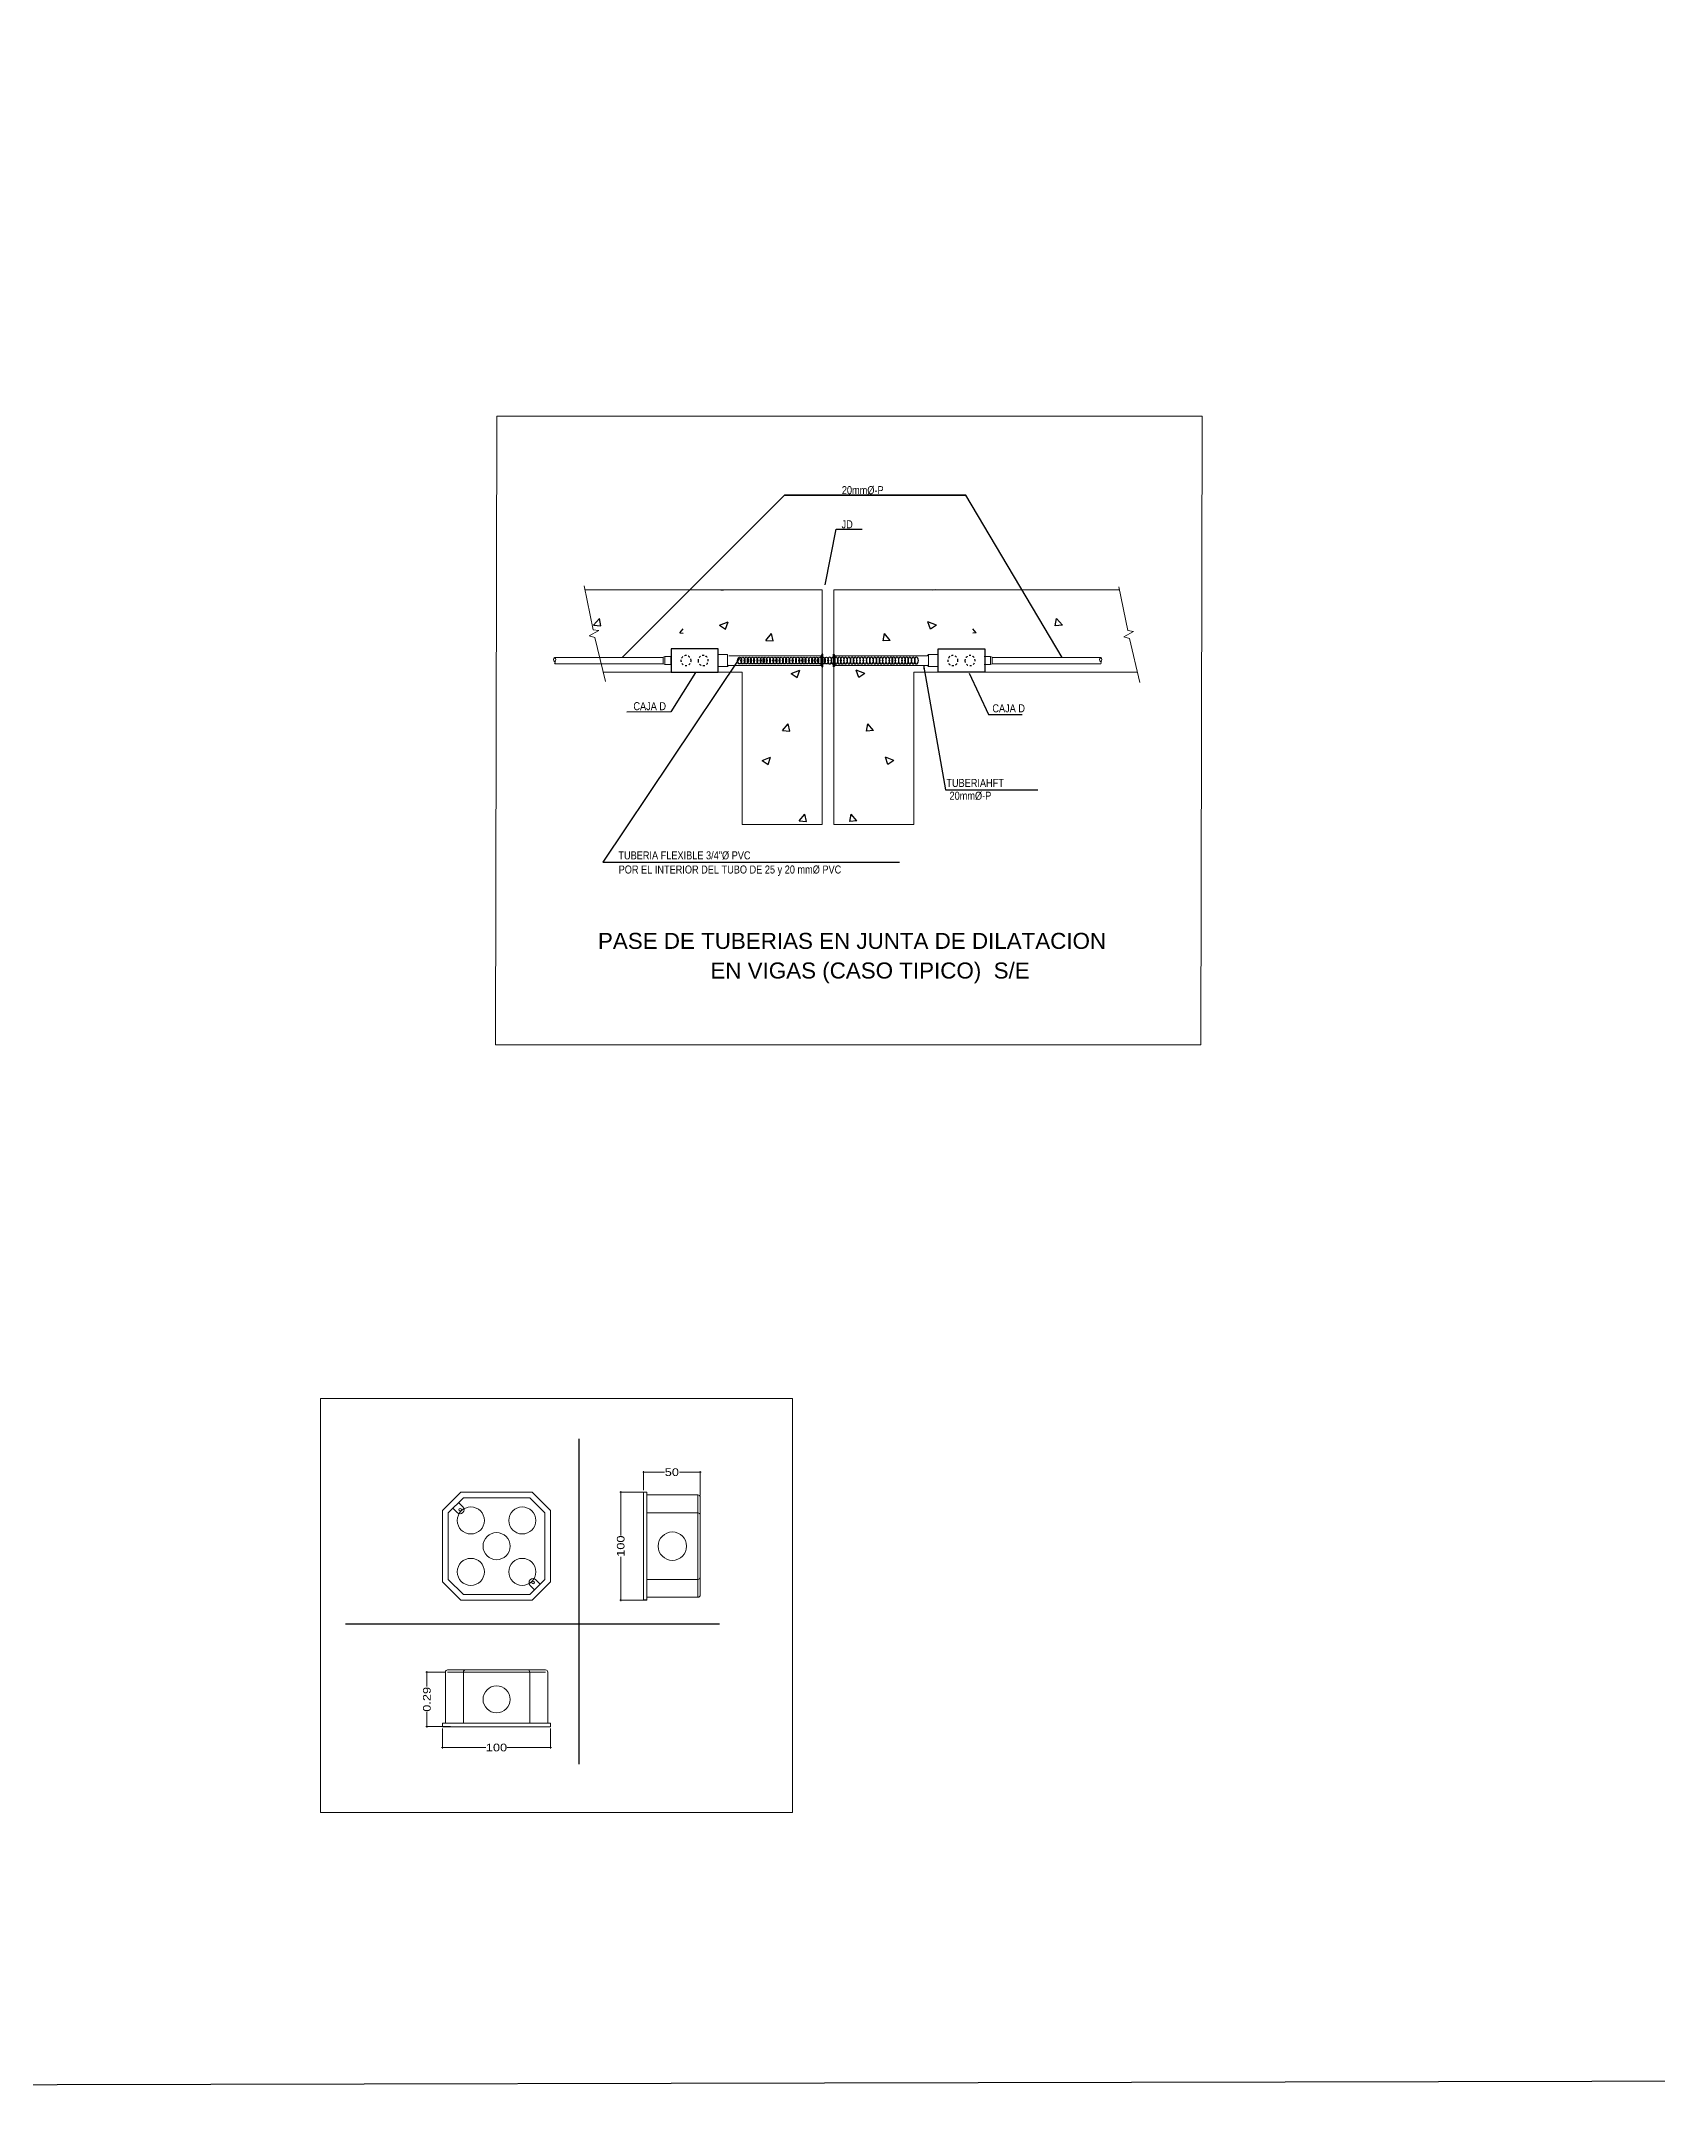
# Model space of a CAD drawing. Header units: inches. Extents: x 1693 to 10990, y 1878 to 5055.
# Drawn here: x 10609.5 to 10694.3, y 3900.1 to 4007.6 of the extents above; entities that cross this region are included whole.
import ezdxf
from ezdxf.enums import TextEntityAlignment as Align

# ---------------------------------------------------------------- set-up
doc = ezdxf.new("R2010")
doc.units = ezdxf.units.IN
doc.header["$PDMODE"] = 1
doc.linetypes.add('PHANTOM2', pattern=[1.25, 0.625, -0.125, 0.125, -0.125, 0.125, -0.125])
doc.linetypes.add('Rayas', pattern=[0.211667, 0.105833, -0.105833])
for name, color, linetype, lineweight in [('0-ALIMENTADOR', 1, 'Continuous', 0), ('530', 4, 'PHANTOM2', 0), ('540', 1, 'Continuous', 0), ('900', 3, 'Continuous', 0), ('A- plantilla base', 137, 'Continuous', 20), ('ALAMBRADO', 140, 'Continuous', 40), ('BANCOMEDIDORES', 3, 'Continuous', 0), ('DDTALLE DE CAJAS EXT. ESC 1 5', 135, 'Continuous', 20), ('DDTALLE DE CAJAS INT. ESC 1 5', 40, 'Continuous', 20)]:
    doc.layers.add(name, color=color, linetype=linetype, lineweight=lineweight)
doc.layers.add('CAJA DE ACOMETIDA', color=2, linetype='Continuous')
doc.layers.add('SELLOS', color=3, linetype='Continuous')
doc.styles.add('ARIAL', font='arial.ttf', dxfattribs={"width": 1.2, "height": 0.4})
doc.styles.add('Roman', font='ARIALN.TTF')
doc.styles.get("Standard").update_dxf_attribs({"font": 'arial.ttf'})
doc.dimstyles.new('Copy(2) of ESC-25', dxfattribs={"dimtxt": 0.18, "dimasz": 0.05, "dimexe": 0.05, "dimexo": 0.1, "dimgap": 0.05, "dimtad": 0, "dimtoh": 1, "dimlfac": 0.1, "dimzin": 0, "dimdsep": 46, "dimtxsty": 'ARIAL', "dimblk1": 'OBLIQUE', "dimblk2": 'OBLIQUE', "dimsah": 1, "dimcen": 0.05, "dimdle": 0.05, "dimclrd": 8, "dimclre": 8, "dimclrt": 140, "dimaunit": 1, "dimadec": 0, "dimazin": 0, "dimtfac": 1, "dimtmove": 0, "dimatfit": 3, "dimfxl": 1, "dimtolj": 1, "dimtzin": 0, "dimlwd": 5, "dimlwe": 5, "dimarcsym": 0})
doc.dimstyles.get("Standard").update_dxf_attribs({"dimtxt": 0.18, "dimasz": 0.18, "dimexe": 0.18, "dimexo": 0.0625, "dimgap": 0.09, "dimtad": 0, "dimtih": 1, "dimtoh": 1, "dimdec": 4, "dimzin": 0, "dimdsep": 46, "dimtxsty": 'Standard', "dimcen": 0.09, "dimadec": 0, "dimazin": 0, "dimtfac": 1, "dimtdec": 4, "dimtofl": 0, "dimtmove": 0, "dimatfit": 3, "dimfxl": 1, "dimtolj": 1, "dimtzin": 0, "dimarcsym": 0})
doc.dimstyles.new('STANDARD$7', dxfattribs={"dimtxt": 2.5, "dimasz": 2, "dimexe": 1.25, "dimexo": 0.625, "dimtad": 1, "dimdec": 4, "dimdsep": 46, "dimlunit": 6, "dimtxsty": 'Standard', "dimcen": 2.5, "dimadec": 0, "dimazin": 0, "dimtfac": 1, "dimtdec": 4, "dimtmove": 0, "dimatfit": 3, "dimfxl": 1, "dimtolj": 1, "dimtzin": 0, "dimarcsym": 0})

# ---------------------------------------------------------------- blocks, each defined once
blk = doc.blocks.new('_Oblique')
at = {"color": 0, "linetype": 'ByBlock', "lineweight": -2}
blk.add_line((-0.5, -0.5), (0.5, 0.5), dxfattribs=at)
blk = doc.blocks.new('*D642')
at = {"layer": 'A- plantilla base', "color": 8, "linetype": 'Continuous', "lineweight": 5, "ltscale": 0.1, "transparency": 16777216}
for p, q in [((10630.76, 3922.03), (10629.72, 3922.03)), ((10629.77, 3922.08), (10629.77, 3921.27)), ((10629.77, 3919.12), (10629.77, 3919.92)), ((10631, 3919.17), (10629.72, 3919.17))]:
    blk.add_line(p, q, dxfattribs=at)
at = {"layer": 'Defpoints', "color": 0, "linetype": 'Continuous', "ltscale": 0.1, "transparency": 16777216}
for p in [(10630.86, 3922.03), (10629.77, 3919.17), (10631.1, 3919.17)]:
    blk.add_point(p, dxfattribs=at)
at = {"layer": 'A- plantilla base', "color": 8, "linetype": 'Continuous', "lineweight": 5, "ltscale": 0.1, "transparency": 16777216, "xscale": 0.05, "yscale": 0.05, "zscale": 0.05}
for p, rotation in [((10629.77, 3922.03), 90), ((10629.77, 3919.17), 270)]:
    blk.add_blockref('_Oblique', p, dxfattribs=dict(at, rotation=rotation))
at = {"layer": 'A- plantilla base', "color": 140, "linetype": 'Continuous', "ltscale": 0.1, "transparency": 16777216, "insert": (10629.77, 3920.6), "char_height": 0.4, "attachment_point": 5, "rotation": 90, "style": 'ARIAL'}
blk.add_mtext('\\A1;0.29', dxfattribs=at)
blk = doc.blocks.new('*D643')
at = {"layer": 'A- plantilla base', "color": 8, "linetype": 'Continuous', "lineweight": 5, "ltscale": 0.1, "transparency": 16777216}
for p, q in [((10641.09, 3932.52), (10642.23, 3932.52)), ((10641.14, 3931.57), (10641.14, 3932.57)), ((10644.16, 3932.52), (10643.02, 3932.52)), ((10644.11, 3931.29), (10644.11, 3932.57))]:
    blk.add_line(p, q, dxfattribs=at)
at = {"layer": 'Defpoints', "color": 0, "linetype": 'Continuous', "ltscale": 0.1, "transparency": 16777216}
for p in [(10644.11, 3932.52), (10641.14, 3931.47), (10644.11, 3931.19)]:
    blk.add_point(p, dxfattribs=at)
at = {"layer": 'A- plantilla base', "color": 8, "linetype": 'Continuous', "lineweight": 5, "ltscale": 0.1, "transparency": 16777216, "xscale": 0.05, "yscale": 0.05, "zscale": 0.05, "rotation": 180}
blk.add_blockref('_Oblique', (10641.14, 3932.52), dxfattribs=at)
at = {"layer": 'A- plantilla base', "color": 8, "linetype": 'Continuous', "lineweight": 5, "ltscale": 0.1, "transparency": 16777216, "xscale": 0.05, "yscale": 0.05, "zscale": 0.05}
blk.add_blockref('_Oblique', (10644.11, 3932.52), dxfattribs=at)
at = {"layer": 'A- plantilla base', "color": 140, "linetype": 'Continuous', "ltscale": 0.1, "transparency": 16777216, "insert": (10642.62, 3932.52), "char_height": 0.4, "attachment_point": 5, "style": 'ARIAL'}
blk.add_mtext('\\A1;50', dxfattribs=at)
blk = doc.blocks.new('*D644')
at = {"layer": 'A- plantilla base', "color": 8, "linetype": 'Continuous', "lineweight": 5, "ltscale": 0.1, "transparency": 16777216}
for p, q in [((10641.21, 3931.47), (10639.89, 3931.47)), ((10639.94, 3931.52), (10639.94, 3929.2)), ((10639.94, 3925.76), (10639.94, 3928.08)), ((10641.21, 3925.81), (10639.89, 3925.81))]:
    blk.add_line(p, q, dxfattribs=at)
at = {"layer": 'Defpoints', "color": 0, "linetype": 'Continuous', "ltscale": 0.1, "transparency": 16777216}
for p in [(10641.31, 3931.47), (10639.94, 3925.81), (10641.31, 3925.81)]:
    blk.add_point(p, dxfattribs=at)
at = {"layer": 'A- plantilla base', "color": 8, "linetype": 'Continuous', "lineweight": 5, "ltscale": 0.1, "transparency": 16777216, "xscale": 0.05, "yscale": 0.05, "zscale": 0.05}
for p, rotation in [((10639.94, 3931.47), 90), ((10639.94, 3925.81), 270)]:
    blk.add_blockref('_Oblique', p, dxfattribs=dict(at, rotation=rotation))
at = {"layer": 'A- plantilla base', "color": 140, "linetype": 'Continuous', "ltscale": 0.1, "transparency": 16777216, "insert": (10639.94, 3928.64), "char_height": 0.4, "attachment_point": 5, "rotation": 90, "style": 'ARIAL'}
blk.add_mtext('\\A1;100', dxfattribs=at)
blk = doc.blocks.new('*D645')
at = {"layer": 'A- plantilla base', "color": 8, "linetype": 'Continuous', "lineweight": 5, "ltscale": 0.1, "transparency": 16777216}
for p, q in [((10630.59, 3919.07), (10630.59, 3918.02)), ((10636.26, 3919.07), (10636.26, 3918.02)), ((10630.54, 3918.07), (10632.87, 3918.07)), ((10636.31, 3918.07), (10633.98, 3918.07))]:
    blk.add_line(p, q, dxfattribs=at)
at = {"layer": 'Defpoints', "color": 0, "linetype": 'Continuous', "ltscale": 0.1, "transparency": 16777216}
for p in [(10630.59, 3919.17), (10636.26, 3919.17), (10636.26, 3918.07)]:
    blk.add_point(p, dxfattribs=at)
at = {"layer": 'A- plantilla base', "color": 8, "linetype": 'Continuous', "lineweight": 5, "ltscale": 0.1, "transparency": 16777216, "xscale": 0.05, "yscale": 0.05, "zscale": 0.05, "rotation": 180}
blk.add_blockref('_Oblique', (10630.59, 3918.07), dxfattribs=at)
at = {"layer": 'A- plantilla base', "color": 8, "linetype": 'Continuous', "lineweight": 5, "ltscale": 0.1, "transparency": 16777216, "xscale": 0.05, "yscale": 0.05, "zscale": 0.05}
blk.add_blockref('_Oblique', (10636.26, 3918.07), dxfattribs=at)
at = {"layer": 'A- plantilla base', "color": 140, "linetype": 'Continuous', "ltscale": 0.1, "transparency": 16777216, "insert": (10633.42, 3918.07), "char_height": 0.4, "attachment_point": 5, "style": 'ARIAL'}
blk.add_mtext('\\A1;100', dxfattribs=at)

msp = doc.modelspace()

# ---------------------------------------------------------------- linework, layer by layer
for p, q in [((10637.749, 3934.265), (10637.749, 3917.204)), ((10625.504, 3924.555), (10645.112, 3924.555))]:
    msp.add_line(p, q)
at = {"color": 1}
msp.add_lwpolyline([(10641.306, 3925.805), (10641.127, 3925.805)], dxfattribs=at)
at = {"linetype": 'Rayas', "ltscale": 0.2}
for centre, start, end in [((10643.364, 3975.112), 0, 359.18001), ((10644.263, 3975.112), 180.81999, 180), ((10657.365, 3975.112), 0, 359.18001), ((10658.264, 3975.112), 180.81999, 180)]:
    msp.add_arc(centre, 0.266, start, end, dxfattribs=at)
at = {"layer": '0-ALIMENTADOR', "color": 4}
for points in [[(10633.43, 3987.938), (10670.437, 3987.938), (10670.381, 3954.941), (10633.374, 3954.941)], [(10624.194, 3936.395), (10648.956, 3936.395), (10648.956, 3914.658), (10624.194, 3914.658)]]:
    msp.add_lwpolyline(points, close=True, dxfattribs=at)
at = {"layer": '530', "linetype": 'Continuous'}
for p, q in [((10638.063, 3978.823), (10650.509, 3978.823)), ((10650.509, 3978.823), (10650.509, 3966.515)), ((10651.119, 3978.823), (10651.119, 3966.515)), ((10666.098, 3978.823), (10651.119, 3978.823)), ((10646.31, 3974.497), (10639.018, 3974.497)), ((10646.31, 3974.497), (10646.31, 3966.515)), ((10655.318, 3974.497), (10667.053, 3974.497)), ((10655.318, 3974.497), (10655.318, 3966.515)), ((10646.31, 3966.515), (10650.509, 3966.515)), ((10655.318, 3966.515), (10651.119, 3966.515))]:
    msp.add_line(p, q, dxfattribs=at)
at = {"layer": '540', "linetype": 'Continuous'}
for points in [[(10638.019, 3979.035), (10638.497, 3976.729), (10638.79, 3976.684), (10638.284, 3976.413), (10638.588, 3976.321), (10639.133, 3974.012)], [(10666.064, 3978.987), (10666.542, 3976.682), (10666.835, 3976.637), (10666.329, 3976.366), (10666.633, 3976.273), (10667.178, 3973.965)]]:
    msp.add_lwpolyline(points, dxfattribs=at)
at = {"layer": 'BANCOMEDIDORES', "linetype": 'Continuous'}
for p, q in [((10636.473, 3975.28), (10642.17, 3975.28)), ((10636.473, 3974.944), (10642.17, 3974.944)), ((10642.248, 3975.322), (10642.17, 3975.283)), ((10642.17, 3974.941), (10642.17, 3975.283)), ((10642.248, 3974.902), (10642.17, 3974.941)), ((10642.248, 3974.902), (10642.248, 3975.322)), ((10642.248, 3975.322), (10642.584, 3975.322)), ((10642.248, 3974.902), (10642.584, 3974.902)), ((10645.539, 3975.429), (10645.035, 3975.429)), ((10645.539, 3974.799), (10645.035, 3974.799)), ((10645.539, 3974.799), (10645.539, 3975.429)), ((10645.539, 3974.799), (10645.613, 3974.864)), ((10650.447, 3975.366), (10645.611, 3975.366)), ((10650.447, 3974.862), (10645.611, 3974.862)), ((10650.447, 3975.366), (10650.509, 3975.447)), ((10650.447, 3974.862), (10650.509, 3974.781)), ((10651.182, 3975.366), (10651.119, 3975.447)), ((10651.182, 3974.862), (10651.119, 3974.781)), ((10651.182, 3975.366), (10656.018, 3975.366)), ((10651.182, 3974.862), (10656.018, 3974.862)), ((10656.089, 3975.429), (10656.015, 3975.364)), ((10656.089, 3974.799), (10656.015, 3974.864)), ((10656.089, 3974.799), (10656.089, 3975.429)), ((10656.089, 3975.429), (10656.593, 3975.429)), ((10656.089, 3974.799), (10656.593, 3974.799)), ((10656.593, 3974.799), (10656.593, 3975.429)), ((10659.345, 3975.322), (10659.01, 3975.322)), ((10659.345, 3974.902), (10659.01, 3974.902)), ((10659.345, 3974.902), (10659.345, 3975.322)), ((10659.345, 3975.322), (10659.423, 3975.283)), ((10659.345, 3974.902), (10659.423, 3974.941)), ((10659.423, 3974.941), (10659.423, 3975.283)), ((10665.121, 3975.28), (10659.423, 3975.28)), ((10665.121, 3974.944), (10659.423, 3974.944)), ((10657.017, 3974.497), (10657.647, 3974.497))]:
    msp.add_line(p, q, dxfattribs=at)
for centre, radius, start, end in [((10636.551, 3975.167), 0.138, 124.73699, 239.43167), ((10636.379, 3975.16), 0.152, 312.10902, 52.05963), ((10636.416, 3975.001), 0.08, 314.77639, 36.34886), ((10665.199, 3975.167), 0.138, 124.73699, 239.43167), ((10665.027, 3975.16), 0.152, 312.10902, 52.05963), ((10665.064, 3975.001), 0.08, 314.77639, 36.34886)]:
    msp.add_arc(centre, radius, start, end, dxfattribs=at)
at = {"layer": 'CAJA DE ACOMETIDA', "color": 4, "elevation": 99090.231}
msp.add_lwpolyline([(10504.429, 4229.572), (10763.934, 4230.127), (10763.365, 3900.701), (10505.685, 3900.15)], close=True, dxfattribs=at)
at = {"layer": 'DDTALLE DE CAJAS EXT. ESC 1 5'}
msp.add_line((10630.59, 3919.345), (10630.59, 3919.166), dxfattribs=at)
msp.add_lwpolyline([(10630.59, 3930.506), (10630.59, 3926.773), (10631.557, 3925.805), (10635.291, 3925.805), (10636.258, 3926.773), (10636.258, 3930.506), (10635.291, 3931.474), (10631.557, 3931.474)], close=True, dxfattribs=at)
for points in [[(10641.306, 3931.474), (10641.127, 3931.474)], [(10641.127, 3931.474), (10641.127, 3925.805)], [(10630.59, 3919.166), (10636.258, 3919.166)], [(10636.258, 3919.345), (10636.258, 3919.166)]]:
    msp.add_lwpolyline(points, dxfattribs=at)
for points in [[(10641.306, 3925.955), (10643.991, 3925.955, 0.4142136), (10644.111, 3926.074), (10644.111, 3931.205, 0.4142136), (10643.991, 3931.324), (10641.306, 3931.324)], [(10636.109, 3919.345), (10636.109, 3922.03, 0.4142136), (10635.99, 3922.149), (10630.858, 3922.149, 0.4142136), (10630.739, 3922.03), (10630.739, 3919.345)]]:
    msp.add_lwpolyline(points, format="xyb", dxfattribs=at)
at = {"layer": 'DDTALLE DE CAJAS INT. ESC 1 5'}
for p, q in [((10643.991, 3931.324), (10643.991, 3925.955)), ((10643.991, 3930.383), (10641.306, 3930.383)), ((10643.991, 3926.896), (10641.306, 3926.896)), ((10630.858, 3922.03), (10635.99, 3922.03)), ((10631.681, 3922.03), (10631.681, 3919.345)), ((10635.167, 3922.03), (10635.167, 3919.345))]:
    msp.add_line(p, q, dxfattribs=at)
msp.add_lwpolyline([(10630.888, 3930.383), (10630.888, 3926.896), (10631.681, 3926.104), (10635.167, 3926.104), (10635.96, 3926.896), (10635.96, 3930.383), (10635.167, 3931.175), (10631.681, 3931.175)], close=True, dxfattribs=at)
for points in [[(10631.137, 3930.631), (10631.363, 3930.405)], [(10631.432, 3930.927), (10631.658, 3930.701)], [(10641.306, 3931.474), (10641.306, 3925.805)], [(10635.416, 3926.352), (10635.19, 3926.578)], [(10635.711, 3926.648), (10635.485, 3926.874)], [(10630.59, 3919.345), (10636.258, 3919.345)]]:
    msp.add_lwpolyline(points, dxfattribs=at)
for centre, radius in [((10632.075, 3929.988), 0.709), ((10631.51, 3930.553), 0.0703), ((10634.772, 3929.988), 0.709), ((10633.424, 3928.639), 0.709), ((10642.649, 3928.639), 0.746), ((10642.649, 3928.639), 0.746), ((10632.075, 3927.291), 0.709), ((10634.772, 3927.291), 0.709), ((10635.337, 3926.726), 0.0703), ((10633.424, 3920.597), 0.709)]:
    msp.add_circle(centre, radius, dxfattribs=at)
for centre, radius, start, end in [((10631.51, 3930.553), 0.209, 225, 45), ((10643.991, 3930.263), 0.119, 0, 90), ((10635.337, 3926.726), 0.209, 45, 225), ((10643.991, 3927.016), 0.119, 270, 0), ((10631.8, 3922.03), 0.119, 90, 180), ((10635.048, 3922.03), 0.119, 0, 90)]:
    msp.add_arc(centre, radius, start, end, dxfattribs=at)
at = {"layer": 'SELLOS'}
for p, q in [((10645.184, 3978.823), (10645.32, 3978.802)), ((10645.32, 3978.802), (10645.318, 3978.823)), ((10656.308, 3978.802), (10656.311, 3978.823)), ((10656.444, 3978.823), (10656.308, 3978.802)), ((10638.518, 3976.965), (10638.821, 3977.327)), ((10638.518, 3976.965), (10638.894, 3976.932)), ((10638.894, 3976.931), (10638.821, 3977.326)), ((10643.035, 3976.569), (10643.213, 3976.781)), ((10645.128, 3976.978), (10645.57, 3977.147)), ((10645.128, 3976.978), (10645.442, 3976.766)), ((10645.442, 3976.766), (10645.57, 3977.146)), ((10656.5, 3976.978), (10656.059, 3977.147)), ((10656.186, 3976.766), (10656.059, 3977.146)), ((10656.5, 3976.978), (10656.187, 3976.766)), ((10658.593, 3976.569), (10658.415, 3976.781)), ((10662.734, 3976.931), (10662.807, 3977.326)), ((10663.111, 3976.965), (10662.734, 3976.932)), ((10663.111, 3976.965), (10662.807, 3977.327)), ((10643.035, 3976.569), (10643.213, 3976.554)), ((10647.553, 3976.174), (10647.857, 3976.536)), ((10647.553, 3976.174), (10647.93, 3976.141)), ((10647.93, 3976.14), (10647.857, 3976.535)), ((10653.699, 3976.14), (10653.771, 3976.535)), ((10654.075, 3976.174), (10653.699, 3976.141)), ((10654.075, 3976.174), (10653.772, 3976.536)), ((10658.593, 3976.569), (10658.415, 3976.554)), ((10642.584, 3974.902), (10642.584, 3975.322)), ((10648.888, 3974.442), (10649.329, 3974.611)), ((10649.202, 3974.23), (10649.329, 3974.61)), ((10652.74, 3974.442), (10652.299, 3974.611)), ((10652.427, 3974.23), (10652.299, 3974.61)), ((10648.888, 3974.442), (10649.202, 3974.231)), ((10652.74, 3974.442), (10652.427, 3974.231)), ((10648.427, 3971.436), (10648.731, 3971.798)), ((10648.427, 3971.436), (10648.804, 3971.403)), ((10648.804, 3971.403), (10648.731, 3971.797)), ((10652.825, 3971.403), (10652.897, 3971.797)), ((10653.201, 3971.436), (10652.825, 3971.403)), ((10653.201, 3971.436), (10652.898, 3971.798)), ((10647.356, 3969.874), (10647.797, 3970.044)), ((10647.356, 3969.874), (10647.669, 3969.663)), ((10647.669, 3969.662), (10647.797, 3970.043)), ((10653.959, 3969.662), (10653.831, 3970.043)), ((10654.273, 3969.874), (10653.832, 3970.044)), ((10654.273, 3969.874), (10653.959, 3969.663)), ((10649.301, 3966.699), (10649.605, 3967.06)), ((10649.678, 3966.665), (10649.605, 3967.06)), ((10651.951, 3966.665), (10652.023, 3967.06)), ((10652.327, 3966.699), (10652.024, 3967.06)), ((10649.301, 3966.699), (10649.677, 3966.666)), ((10652.327, 3966.699), (10651.951, 3966.666))]:
    msp.add_line(p, q, dxfattribs=at)
for points in [[(10645.044, 3974.714), (10645.044, 3975.727), (10642.584, 3975.727), (10642.584, 3974.497), (10645.044, 3974.497), (10645.044, 3974.714)], [(10656.585, 3974.714), (10656.585, 3975.727), (10659.045, 3975.727), (10659.045, 3974.497), (10656.585, 3974.497), (10656.585, 3974.714)], [(10650.447, 3974.862), (10650.447, 3975.366)], [(10650.509, 3974.781), (10650.536, 3974.781), (10650.536, 3975.443), (10650.509, 3975.443)], [(10651.119, 3974.781), (10651.093, 3974.781), (10651.093, 3975.443), (10651.119, 3975.443)], [(10651.182, 3974.862), (10651.182, 3975.366)]]:
    msp.add_lwpolyline(points, dxfattribs=at)
for centre in [(10646.177, 3975.114), (10646.346, 3975.114), (10646.522, 3975.114), (10646.691, 3975.114), (10646.851, 3975.114), (10647.019, 3975.114), (10647.196, 3975.114), (10647.364, 3975.114), (10647.515, 3975.114), (10647.684, 3975.114), (10647.86, 3975.114), (10648.029, 3975.114), (10648.188, 3975.114), (10648.357, 3975.114), (10648.533, 3975.114), (10648.702, 3975.114), (10648.878, 3975.114), (10649.046, 3975.114), (10649.223, 3975.114), (10649.391, 3975.114), (10649.551, 3975.114), (10649.719, 3975.114), (10649.896, 3975.114), (10650.064, 3975.114), (10650.216, 3975.114), (10650.384, 3975.114), (10650.561, 3975.114), (10650.729, 3975.114)]:
    msp.add_ellipse(centre, major_axis=(0, -0.181), ratio=0.5796343, dxfattribs=at)
at = {"layer": 'SELLOS', "extrusion": (0, 0, -1)}
for centre in [(10650.899, 3975.114), (10651.068, 3975.114), (10651.244, 3975.114), (10651.413, 3975.114), (10651.564, 3975.114), (10651.732, 3975.114), (10651.909, 3975.114), (10652.077, 3975.114), (10652.237, 3975.114), (10652.405, 3975.114), (10652.582, 3975.114), (10652.75, 3975.114), (10652.927, 3975.114), (10653.095, 3975.114), (10653.272, 3975.114), (10653.44, 3975.114), (10653.6, 3975.114), (10653.768, 3975.114), (10653.945, 3975.114), (10654.113, 3975.114), (10654.264, 3975.114), (10654.433, 3975.114), (10654.609, 3975.114), (10654.778, 3975.114), (10654.938, 3975.114), (10655.106, 3975.114), (10655.283, 3975.114), (10655.451, 3975.114)]:
    msp.add_ellipse(centre, major_axis=(0, -0.181), ratio=0.5796343, dxfattribs=at)

# ---------------------------------------------------------------- texts
at = {"layer": '900', "style": 'Roman'}
for s, p in [('20mm%%c-P', (10651.539, 3983.846)), ('JD', (10651.525, 3982.054)), ('TUBERIAHFT', (10657.022, 3968.481)), (' 20mm%%C-P', (10657.055, 3967.81))]:
    msp.add_text(s, height=0.4199, dxfattribs=at).set_placement(p)
for s, p in [('TUBERIA FLEXIBLE 3/4"%%C PVC', (10639.816, 3965.1)), ('POR EL INTERIOR DEL TUBO DE 25 y 20 mm%%C PVC', (10639.829, 3964.358))]:
    msp.add_text(s, height=0.41991, dxfattribs=at).set_placement(p, align=Align.TOP_LEFT)
at = {"layer": '900', "char_height": 0.4199, "width": 36.69609, "style": 'Roman'}
for insert, attachment_point in [((10642.314, 3972.929), 3), ((10659.437, 3972.818), 1)]:
    msp.add_mtext('CAJA D', dxfattribs=dict(at, insert=insert, attachment_point=attachment_point))
at = {"layer": 'SELLOS'}
for s, p in [('PASE DE TUBERIAS EN JUNTA DE DILATACION', (10638.744, 3959.983)), ('EN VIGAS (CASO TIPICO)  S/E', (10644.644, 3958.428))]:
    msp.add_text(s, height=0.83982, dxfattribs=at).set_placement(p)

# ---------------------------------------------------------------- dimensions: what is measured, and where the dimension line sits
at = {"layer": 'A- plantilla base', "linetype": 'Continuous', "ltscale": 0.1}
dim = msp.add_linear_dim(base=(10644.111, 3932.523), p1=(10641.136, 3931.474), p2=(10644.111, 3931.19), text='50', dimstyle='Copy(2) of ESC-25', override={"dimtxt": 0.12}, dxfattribs=at)
dim.commit()
dim.dimension.update_dxf_attribs({"geometry": '*D643', "text_midpoint": (10642.623, 3932.523)})
dim = msp.add_linear_dim(base=(10639.94, 3925.805), p1=(10641.306, 3931.474), p2=(10641.306, 3925.805), angle=90, text='100', dimstyle='Copy(2) of ESC-25', override={"dimtxt": 0.12}, dxfattribs=at)
dim.commit()
dim.dimension.update_dxf_attribs({"geometry": '*D644', "text_midpoint": (10639.94, 3928.639), "dimtype": 160})
dim = msp.add_linear_dim(base=(10629.767, 3919.166), p1=(10630.858, 3922.03), p2=(10631.1, 3919.166), angle=270, dimstyle='Copy(2) of ESC-25', override={"dimtxt": 0.12}, dxfattribs=at)
dim.commit()
dim.dimension.update_dxf_attribs({"geometry": '*D642', "text_midpoint": (10629.767, 3920.598)})
dim = msp.add_linear_dim(base=(10636.258, 3918.069), p1=(10630.59, 3919.166), p2=(10636.258, 3919.166), text='100', dimstyle='Copy(2) of ESC-25', override={"dimtxt": 0.12}, dxfattribs=at)
dim.commit()
dim.dimension.update_dxf_attribs({"geometry": '*D645', "text_midpoint": (10633.424, 3918.069), "dimtype": 160})

# ---------------------------------------------------------------- leaders
at = {"layer": 'ALAMBRADO', "lineweight": 0}
for points, dimstyle, override in [([(10640.017, 3975.28), (10648.524, 3983.8), (10658.038, 3983.8)], 'STANDARD$7', {"dimtxt": 0.18, "dimasz": 0.05, "dimexe": 0.18, "dimexo": 0.0625, "dimgap": 0.09, "dimtad": 0, "dimtih": 1, "dimtoh": 1, "dimzin": 0, "dimlunit": 2, "dimcen": 0.09, "dimtofl": 0}), ([(10663.104, 3975.28), (10658.038, 3983.8), (10648.524, 3983.8)], 'STANDARD$7', {"dimtxt": 0.18, "dimasz": 0.05, "dimexe": 0.18, "dimexo": 0.0625, "dimgap": 0.09, "dimtad": 0, "dimtih": 1, "dimtoh": 1, "dimzin": 0, "dimlunit": 2, "dimcen": 0.09, "dimtofl": 0}), ([(10650.656, 3979.088), (10651.25, 3982), (10652.61, 3982)], 'Standard', {"dimasz": 0.2}), ([(10646.177, 3975.235), (10639.001, 3964.532), (10654.561, 3964.532)], 'Standard', {"dimasz": 0.05}), ([(10655.815, 3974.88), (10656.974, 3968.323), (10661.827, 3968.323)], 'Standard', {"dimasz": 0.2}), ([(10643.866, 3974.494), (10642.562, 3972.414), (10640.261, 3972.409)], 'Standard', {"dimasz": 0.2}), ([(10658.221, 3974.45), (10659.229, 3972.285), (10661.004, 3972.285)], 'Standard', {"dimasz": 0.2})]:
    msp.add_leader(points, dimstyle=dimstyle, override=override, dxfattribs=at)

doc.saveas('drawing.dxf')
